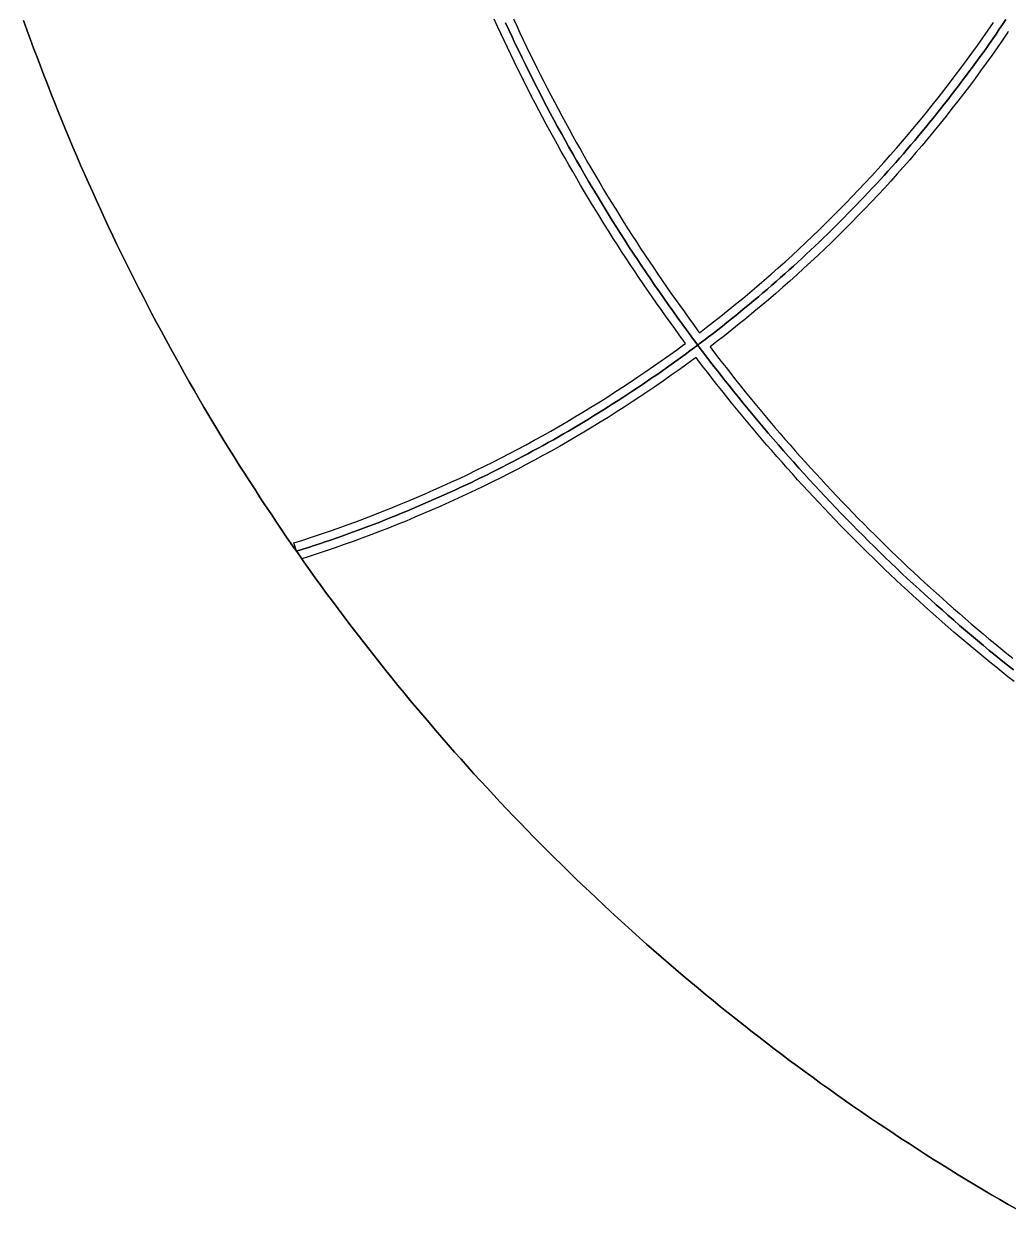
# Model space of a CAD drawing. Header units: millimetres. Extents: x -200 to 200, y -200 to 200.
# Drawn here: x -188.5 to -100, y -173.6 to -67 of the extents above; entities that cross this region are included whole.
import ezdxf

# ---------------------------------------------------------------- set-up
doc = ezdxf.new("R2010")
doc.units = ezdxf.units.MM
for name, color, linetype in [('LINES', 6, 'Continuous'), ('OUTLINE', 7, 'Continuous'), ('ZONE_V1', 1, 'Continuous'), ('ZONE_V2', 2, 'Continuous'), ('ZONE_V3', 3, 'Continuous')]:
    doc.layers.add(name, color=color, linetype=linetype)

msp = doc.modelspace()

# ---------------------------------------------------------------- linework, layer by layer
at = {"layer": 'LINES'}
for points in [[(-99.47, -126.18), (-100.02, -125.74), (-100.57, -125.3), (-101.11, -124.86), (-101.66, -124.42), (-102.2, -123.98), (-102.74, -123.53), (-103.28, -123.08), (-103.81, -122.63), (-104.35, -122.17), (-104.88, -121.72), (-105.41, -121.26), (-105.94, -120.8), (-106.46, -120.33), (-106.99, -119.87), (-107.51, -119.4), (-108.03, -118.93), (-108.55, -118.46), (-109.06, -117.98), (-109.58, -117.51), (-110.09, -117.03), (-110.6, -116.55), (-111.11, -116.06), (-111.61, -115.58), (-112.11, -115.09), (-112.62, -114.6), (-113.11, -114.11), (-113.61, -113.61), (-114.11, -113.11), (-114.6, -112.62), (-115.09, -112.11), (-115.58, -111.61), (-116.06, -111.11), (-116.55, -110.6), (-117.03, -110.09), (-117.51, -109.58), (-117.98, -109.06), (-118.46, -108.55), (-118.93, -108.03), (-119.4, -107.51), (-119.87, -106.99), (-120.33, -106.46), (-120.8, -105.94), (-121.26, -105.41), (-121.72, -104.88), (-122.17, -104.35), (-122.63, -103.81), (-123.08, -103.28), (-123.53, -102.74), (-123.98, -102.2), (-124.42, -101.66), (-124.86, -101.11), (-125.3, -100.57), (-125.74, -100.02), (-126.18, -99.47), (-126.61, -98.92), (-127.04, -98.36), (-127.47, -97.81), (-127.89, -97.25), (-128.06, -97.03), (-128.22, -97.15), (-128.9, -97.65), (-129.59, -98.15), (-130.29, -98.64), (-130.99, -99.13), (-131.69, -99.62), (-132.39, -100.09), (-133.1, -100.57), (-133.81, -101.04), (-134.52, -101.5), (-135.24, -101.96), (-135.96, -102.42), (-136.69, -102.86), (-137.41, -103.31), (-138.14, -103.75), (-138.88, -104.18), (-139.61, -104.61), (-140.35, -105.03), (-141.1, -105.45), (-141.84, -105.86), (-142.59, -106.27), (-143.34, -106.67), (-144.09, -107.07), (-144.85, -107.46), (-145.61, -107.85), (-146.37, -108.23), (-147.14, -108.6), (-147.9, -108.97), (-148.67, -109.34), (-149.45, -109.7), (-150.22, -110.05), (-151, -110.4), (-151.78, -110.74), (-152.56, -111.08), (-153.35, -111.41), (-154.13, -111.74), (-154.92, -112.06), (-155.71, -112.37), (-156.51, -112.68), (-157.3, -112.98), (-158.1, -113.28), (-158.9, -113.58), (-159.7, -113.86), (-160.51, -114.14), (-161.31, -114.42), (-162.12, -114.69), (-162.93, -114.95), (-163.51, -115.14), (-163.81, -114.7), (-163.98, -114.46), (-164.22, -113.7), (-163.42, -113.45), (-162.62, -113.19), (-161.82, -112.92), (-161.02, -112.65), (-160.23, -112.37), (-159.44, -112.09), (-158.65, -111.8), (-157.86, -111.51), (-157.08, -111.21), (-156.29, -110.9), (-155.51, -110.59), (-154.73, -110.27), (-153.96, -109.95), (-153.18, -109.63), (-152.41, -109.29), (-151.64, -108.95), (-150.87, -108.61), (-150.11, -108.26), (-149.34, -107.91), (-148.58, -107.55), (-147.83, -107.18), (-147.07, -106.81), (-146.32, -106.44), (-145.57, -106.05), (-144.82, -105.67), (-144.08, -105.28), (-143.34, -104.88), (-142.6, -104.48), (-141.87, -104.07), (-141.13, -103.66), (-140.4, -103.24), (-139.68, -102.82), (-138.95, -102.39), (-138.23, -101.96), (-137.51, -101.52), (-136.8, -101.08), (-136.09, -100.63), (-135.38, -100.17), (-134.68, -99.72), (-133.97, -99.25), (-133.28, -98.79), (-132.58, -98.31), (-131.89, -97.83), (-131.2, -97.35), (-130.52, -96.86), (-129.83, -96.37), (-129.16, -95.87), (-129.01, -95.77), (-129.16, -95.57), (-129.57, -95.01), (-129.98, -94.44), (-130.4, -93.87), (-130.8, -93.3), (-131.21, -92.73), (-131.61, -92.16), (-132.01, -91.58), (-132.41, -91), (-132.81, -90.43), (-133.2, -89.85), (-133.59, -89.26), (-133.98, -88.68), (-134.37, -88.09), (-134.75, -87.51), (-135.13, -86.92), (-135.51, -86.33), (-135.88, -85.74), (-136.26, -85.14), (-136.63, -84.55), (-136.99, -83.95), (-137.36, -83.35), (-137.72, -82.75), (-138.08, -82.15), (-138.44, -81.55), (-138.79, -80.94), (-139.14, -80.33), (-139.49, -79.73), (-139.84, -79.12), (-140.18, -78.51), (-140.53, -77.89), (-140.86, -77.28), (-141.2, -76.67), (-141.53, -76.05), (-141.86, -75.43), (-142.19, -74.81), (-142.52, -74.19), (-142.84, -73.57), (-143.16, -72.94), (-143.47, -72.32), (-143.79, -71.69), (-144.1, -71.06), (-144.41, -70.43), (-144.72, -69.8), (-145.02, -69.17), (-145.32, -68.54), (-145.62, -67.9), (-145.91, -67.27), (-146.2, -66.63)], [(-144.48, -66.6), (-144.18, -67.23), (-143.89, -67.86), (-143.59, -68.49), (-143.29, -69.12), (-142.99, -69.74), (-142.68, -70.36), (-142.38, -70.99), (-142.06, -71.61), (-141.75, -72.23), (-141.43, -72.84), (-141.11, -73.46), (-140.79, -74.07), (-140.47, -74.69), (-140.14, -75.3), (-139.81, -75.91), (-139.48, -76.52), (-139.14, -77.13), (-138.81, -77.73), (-138.46, -78.34), (-138.12, -78.94), (-137.78, -79.55), (-137.43, -80.15), (-137.08, -80.74), (-136.72, -81.34), (-136.37, -81.94), (-136.01, -82.53), (-135.65, -83.12), (-135.28, -83.72), (-134.92, -84.3), (-134.55, -84.89), (-134.18, -85.48), (-133.8, -86.06), (-133.42, -86.65), (-133.04, -87.23), (-132.66, -87.81), (-132.28, -88.39), (-131.89, -88.96), (-131.5, -89.54), (-131.11, -90.11), (-130.72, -90.68), (-130.32, -91.25), (-129.92, -91.82), (-129.52, -92.38), (-129.11, -92.95), (-128.71, -93.51), (-128.3, -94.07), (-127.89, -94.63), (-127.75, -94.82), (-127.14, -94.35), (-127.14, -94.35), (-126.48, -93.84), (-125.82, -93.32), (-125.16, -92.79), (-124.51, -92.26), (-123.86, -91.73), (-123.22, -91.19), (-122.58, -90.65), (-121.94, -90.1), (-121.3, -89.54), (-120.67, -88.99), (-120.05, -88.43), (-119.43, -87.86), (-118.81, -87.29), (-118.2, -86.71), (-117.59, -86.14), (-116.98, -85.55), (-116.38, -84.96), (-115.78, -84.37), (-115.19, -83.78), (-114.6, -83.18), (-114.02, -82.57), (-113.44, -81.96), (-112.86, -81.35), (-112.29, -80.74), (-111.72, -80.12), (-111.16, -79.49), (-110.6, -78.86), (-110.05, -78.23), (-109.5, -77.59), (-108.95, -76.95), (-108.41, -76.31), (-107.87, -75.66), (-107.34, -75.01), (-106.82, -74.35), (-106.29, -73.7), (-105.78, -73.03), (-105.26, -72.37), (-104.76, -71.7), (-104.25, -71.02), (-103.75, -70.35), (-103.26, -69.67), (-102.77, -68.98), (-102.29, -68.3), (-101.81, -67.6), (-101.33, -66.91)], [(-99.99, -67.74), (-100.03, -67.8), (-100.51, -68.5), (-100.99, -69.2), (-101.48, -69.9), (-101.98, -70.59), (-102.48, -71.28), (-102.98, -71.97), (-103.49, -72.65), (-104.01, -73.33), (-104.53, -74), (-105.05, -74.67), (-105.58, -75.34), (-106.11, -76), (-106.65, -76.66), (-107.2, -77.32), (-107.74, -77.97), (-108.3, -78.62), (-108.85, -79.27), (-109.41, -79.91), (-109.98, -80.54), (-110.55, -81.18), (-111.13, -81.81), (-111.7, -82.43), (-112.29, -83.05), (-112.88, -83.67), (-113.47, -84.28), (-114.07, -84.89), (-114.67, -85.49), (-115.27, -86.09), (-115.88, -86.69), (-116.49, -87.28), (-117.11, -87.86), (-117.73, -88.45), (-118.36, -89.02), (-118.99, -89.6), (-119.62, -90.17), (-120.26, -90.73), (-120.9, -91.29), (-121.55, -91.85), (-122.2, -92.4), (-122.85, -92.94), (-123.51, -93.49), (-124.17, -94.02), (-124.84, -94.55), (-125.51, -95.08), (-126.18, -95.61), (-126.8, -96.08), (-126.64, -96.3), (-126.21, -96.85), (-125.79, -97.4), (-125.36, -97.95), (-124.94, -98.49), (-124.51, -99.04), (-124.07, -99.58), (-123.64, -100.12), (-123.2, -100.66), (-122.76, -101.19), (-122.32, -101.73), (-121.87, -102.26), (-121.42, -102.79), (-120.97, -103.32), (-120.52, -103.85), (-120.07, -104.37), (-119.61, -104.9), (-119.15, -105.42), (-118.69, -105.94), (-118.23, -106.45), (-117.76, -106.97), (-117.29, -107.48), (-116.82, -107.99), (-116.35, -108.5), (-115.88, -109.01), (-115.4, -109.51), (-114.92, -110.01), (-114.44, -110.51), (-113.96, -111.01), (-113.47, -111.51), (-112.98, -112), (-112.49, -112.49), (-112, -112.98), (-111.51, -113.47), (-111.01, -113.96), (-110.51, -114.44), (-110.01, -114.92), (-109.51, -115.4), (-109.01, -115.88), (-108.5, -116.35), (-107.99, -116.82), (-107.48, -117.29), (-106.97, -117.76), (-106.45, -118.23), (-105.94, -118.69), (-105.42, -119.15), (-104.9, -119.61), (-104.37, -120.07), (-103.85, -120.52), (-103.32, -120.97), (-102.79, -121.42), (-102.26, -121.87), (-101.73, -122.32), (-101.19, -122.76), (-100.66, -123.2), (-100.12, -123.64), (-99.58, -124.07)]]:
    msp.add_lwpolyline(points, dxfattribs=at)
at = {"layer": 'OUTLINE'}
msp.add_lwpolyline([(-188.51, -66.75), (-188.21, -67.58), (-187.92, -68.4), (-187.62, -69.22), (-187.31, -70.03), (-187, -70.85), (-186.69, -71.66), (-186.38, -72.48), (-186.06, -73.29), (-185.74, -74.1), (-185.41, -74.91), (-185.09, -75.72), (-184.75, -76.53), (-184.42, -77.33), (-184.08, -78.14), (-183.74, -78.94), (-183.39, -79.74), (-183.04, -80.54), (-182.69, -81.34), (-182.33, -82.13), (-181.97, -82.93), (-181.61, -83.72), (-181.24, -84.51), (-180.87, -85.3), (-180.5, -86.09), (-180.12, -86.88), (-179.74, -87.66), (-179.35, -88.45), (-178.97, -89.23), (-178.57, -90.01), (-178.18, -90.79), (-177.78, -91.56), (-177.38, -92.34), (-176.98, -93.11), (-176.57, -93.88), (-176.16, -94.65), (-175.74, -95.42), (-175.32, -96.19), (-174.9, -96.95), (-174.48, -97.71), (-174.05, -98.47), (-173.62, -99.23), (-173.18, -99.99), (-172.75, -100.74), (-172.31, -101.5), (-171.86, -102.25), (-171.41, -103), (-170.96, -103.74), (-170.51, -104.49), (-170.05, -105.23), (-169.59, -105.97), (-169.13, -106.71), (-168.66, -107.45), (-168.19, -108.18), (-167.71, -108.91), (-167.24, -109.65), (-166.76, -110.37), (-166.27, -111.1), (-165.79, -111.83), (-165.3, -112.55), (-164.81, -113.27), (-164.31, -113.99), (-163.81, -114.7), (-163.31, -115.42), (-162.8, -116.13), (-162.3, -116.84), (-161.78, -117.54), (-161.27, -118.25), (-160.75, -118.95), (-160.23, -119.65), (-159.71, -120.35), (-159.18, -121.04), (-158.65, -121.74), (-158.12, -122.43), (-157.58, -123.12), (-157.04, -123.8), (-156.5, -124.49), (-155.96, -125.17), (-155.41, -125.85), (-154.86, -126.53), (-154.31, -127.2), (-153.75, -127.87), (-153.19, -128.54), (-152.63, -129.21), (-152.06, -129.87), (-151.49, -130.54), (-150.92, -131.2), (-150.35, -131.85), (-149.77, -132.51), (-149.19, -133.16), (-148.61, -133.81), (-148.03, -134.46), (-147.44, -135.1), (-146.85, -135.74), (-146.25, -136.38), (-145.66, -137.02), (-145.06, -137.65), (-144.46, -138.29), (-143.85, -138.92), (-143.24, -139.54), (-142.63, -140.17), (-142.02, -140.79), (-141.4, -141.4), (-140.79, -142.02), (-140.17, -142.63), (-139.54, -143.24), (-138.92, -143.85), (-138.29, -144.46), (-137.65, -145.06), (-137.02, -145.66), (-136.38, -146.25), (-135.74, -146.85), (-135.1, -147.44), (-134.46, -148.03), (-133.81, -148.61), (-133.16, -149.19), (-132.51, -149.77), (-131.85, -150.35), (-131.2, -150.92), (-130.54, -151.49), (-129.87, -152.06), (-129.21, -152.63), (-128.54, -153.19), (-127.87, -153.75), (-127.2, -154.31), (-126.53, -154.86), (-125.85, -155.41), (-125.17, -155.96), (-124.49, -156.5), (-123.8, -157.04), (-123.12, -157.58), (-122.43, -158.12), (-121.74, -158.65), (-121.04, -159.18), (-120.35, -159.71), (-119.65, -160.23), (-118.95, -160.75), (-118.25, -161.27), (-117.54, -161.78), (-116.84, -162.3), (-116.13, -162.8), (-115.42, -163.31), (-114.7, -163.81), (-113.99, -164.31), (-113.27, -164.81), (-112.55, -165.3), (-111.83, -165.79), (-111.1, -166.27), (-110.37, -166.76), (-109.65, -167.24), (-108.91, -167.71), (-108.18, -168.19), (-107.45, -168.66), (-106.71, -169.13), (-105.97, -169.59), (-105.23, -170.05), (-104.49, -170.51), (-103.74, -170.96), (-103, -171.41), (-102.25, -171.86), (-101.5, -172.31), (-100.74, -172.75), (-99.99, -173.18), (-99.23, -173.62)], dxfattribs=at)
at = {"layer": 'ZONE_V1'}
msp.add_lwpolyline([(-145.19, -66.94), (-144.9, -67.57), (-144.6, -68.2), (-144.31, -68.83), (-144, -69.46), (-143.7, -70.09), (-143.39, -70.71), (-143.08, -71.34), (-142.77, -71.96), (-142.45, -72.58), (-142.14, -73.2), (-141.82, -73.82), (-141.49, -74.44), (-141.17, -75.06), (-140.84, -75.67), (-140.51, -76.29), (-140.17, -76.9), (-139.83, -77.51), (-139.49, -78.12), (-139.15, -78.73), (-138.81, -79.34), (-138.46, -79.94), (-138.11, -80.54), (-137.76, -81.15), (-137.4, -81.75), (-137.04, -82.34), (-136.68, -82.94), (-136.32, -83.54), (-135.95, -84.13), (-135.59, -84.72), (-135.21, -85.31), (-134.84, -85.9), (-134.47, -86.49), (-134.09, -87.08), (-133.71, -87.66), (-133.32, -88.24), (-132.94, -88.82), (-132.55, -89.4), (-132.16, -89.98), (-131.76, -90.56), (-131.36, -91.13), (-130.97, -91.7), (-130.56, -92.27), (-130.16, -92.84), (-129.75, -93.41), (-129.35, -93.98), (-128.93, -94.54), (-128.52, -95.1), (-128.1, -95.66), (-127.9, -95.93), (-128.19, -96.14), (-128.61, -96.45), (-129.03, -96.76), (-129.45, -97.07), (-129.87, -97.38), (-130.3, -97.68), (-130.73, -97.98), (-131.16, -98.29), (-131.58, -98.59), (-132.02, -98.88), (-132.45, -99.18), (-132.88, -99.47), (-133.32, -99.76), (-133.75, -100.05), (-134.19, -100.34), (-134.63, -100.63), (-135.07, -100.91), (-135.51, -101.19), (-135.95, -101.47), (-136.39, -101.75), (-136.84, -102.03), (-137.28, -102.3), (-137.73, -102.58), (-138.18, -102.85), (-138.63, -103.12), (-139.08, -103.38), (-139.53, -103.65), (-139.98, -103.91), (-140.44, -104.17), (-140.89, -104.43), (-141.35, -104.69), (-141.81, -104.94), (-142.26, -105.19), (-142.72, -105.44), (-143.18, -105.69), (-143.65, -105.94), (-144.11, -106.19), (-144.57, -106.43), (-145.04, -106.67), (-145.5, -106.91), (-145.97, -107.14), (-146.44, -107.38), (-146.91, -107.61), (-147.38, -107.84), (-147.85, -108.07), (-148.32, -108.3), (-148.79, -108.52), (-149.27, -108.74), (-149.74, -108.96), (-150.22, -109.18), (-150.7, -109.4), (-151.17, -109.61), (-151.65, -109.82), (-152.13, -110.03), (-152.61, -110.24), (-153.09, -110.45), (-153.58, -110.65), (-154.06, -110.85), (-154.54, -111.05), (-155.03, -111.25), (-155.51, -111.44), (-156, -111.64), (-156.49, -111.83), (-156.98, -112.02), (-157.47, -112.2), (-157.96, -112.39), (-158.45, -112.57), (-158.94, -112.75), (-159.43, -112.93), (-159.92, -113.1), (-160.42, -113.28), (-160.91, -113.45), (-161.41, -113.62), (-161.9, -113.78), (-162.4, -113.95), (-162.9, -114.11), (-163.4, -114.27), (-163.9, -114.43), (-163.98, -114.46), (-164.31, -113.99), (-164.81, -113.27), (-165.3, -112.55), (-165.79, -111.83), (-166.27, -111.1), (-166.76, -110.37), (-167.24, -109.65), (-167.71, -108.91), (-168.19, -108.18), (-168.66, -107.45), (-169.13, -106.71), (-169.59, -105.97), (-170.05, -105.23), (-170.51, -104.49), (-170.96, -103.74), (-171.41, -103), (-171.86, -102.25), (-172.31, -101.5), (-172.75, -100.74), (-173.18, -99.99), (-173.62, -99.23), (-174.05, -98.47), (-174.48, -97.71), (-174.9, -96.95), (-175.32, -96.19), (-175.74, -95.42), (-176.16, -94.65), (-176.57, -93.88), (-176.98, -93.11), (-177.38, -92.34), (-177.78, -91.56), (-178.18, -90.79), (-178.57, -90.01), (-178.97, -89.23), (-179.35, -88.45), (-179.74, -87.66), (-180.12, -86.88), (-180.5, -86.09), (-180.87, -85.3), (-181.24, -84.51), (-181.61, -83.72), (-181.97, -82.93), (-182.33, -82.13), (-182.69, -81.34), (-183.04, -80.54), (-183.39, -79.74), (-183.74, -78.94), (-184.08, -78.14), (-184.42, -77.33), (-184.75, -76.53), (-185.09, -75.72), (-185.41, -74.91), (-185.74, -74.1), (-186.06, -73.29), (-186.38, -72.48), (-186.69, -71.66), (-187, -70.85), (-187.31, -70.03), (-187.62, -69.22), (-187.92, -68.4), (-188.21, -67.58), (-188.51, -66.75)], dxfattribs=at)
at = {"layer": 'ZONE_V2'}
for points in [[(-100.21, -66.66), (-100.5, -67.09), (-100.8, -67.53), (-101.09, -67.96), (-101.39, -68.39), (-101.69, -68.82), (-101.99, -69.25), (-102.29, -69.68), (-102.6, -70.1), (-102.91, -70.53), (-103.21, -70.95), (-103.53, -71.37), (-103.84, -71.79), (-104.15, -72.21), (-104.47, -72.63), (-104.79, -73.04), (-105.11, -73.46), (-105.43, -73.87), (-105.75, -74.28), (-106.07, -74.69), (-106.4, -75.1), (-106.73, -75.51), (-107.06, -75.92), (-107.39, -76.32), (-107.73, -76.72), (-108.06, -77.12), (-108.4, -77.53), (-108.74, -77.92), (-109.08, -78.32), (-109.42, -78.72), (-109.77, -79.11), (-110.11, -79.5), (-110.46, -79.9), (-110.81, -80.29), (-111.16, -80.67), (-111.51, -81.06), (-111.87, -81.45), (-112.22, -81.83), (-112.58, -82.21), (-112.94, -82.59), (-113.3, -82.97), (-113.67, -83.35), (-114.03, -83.72), (-114.4, -84.1), (-114.76, -84.47), (-115.13, -84.84), (-115.5, -85.21), (-115.88, -85.58), (-116.25, -85.95), (-116.63, -86.31), (-117, -86.67), (-117.38, -87.03), (-117.76, -87.39), (-118.15, -87.75), (-118.53, -88.11), (-118.92, -88.46), (-119.3, -88.82), (-119.69, -89.17), (-120.08, -89.52), (-120.47, -89.86), (-120.86, -90.21), (-121.26, -90.55), (-121.65, -90.9), (-122.05, -91.24), (-122.45, -91.58), (-122.85, -91.91), (-123.25, -92.25), (-123.66, -92.58), (-124.06, -92.92), (-124.47, -93.25), (-124.87, -93.57), (-125.28, -93.9), (-125.69, -94.23), (-126.11, -94.55), (-126.52, -94.87), (-126.93, -95.19), (-127.35, -95.51), (-127.77, -95.82), (-127.9, -95.93), (-128.1, -95.66), (-128.52, -95.1), (-128.93, -94.54), (-129.35, -93.98), (-129.75, -93.41), (-130.16, -92.84), (-130.56, -92.27), (-130.97, -91.7), (-131.36, -91.13), (-131.76, -90.56), (-132.16, -89.98), (-132.55, -89.4), (-132.94, -88.82), (-133.32, -88.24), (-133.71, -87.66), (-134.09, -87.08), (-134.47, -86.49), (-134.84, -85.9), (-135.21, -85.31), (-135.59, -84.72), (-135.95, -84.13), (-136.32, -83.54), (-136.68, -82.94), (-137.04, -82.34), (-137.4, -81.75), (-137.76, -81.15), (-138.11, -80.54), (-138.46, -79.94), (-138.81, -79.34), (-139.15, -78.73), (-139.49, -78.12), (-139.83, -77.51), (-140.17, -76.9), (-140.51, -76.29), (-140.84, -75.67), (-141.17, -75.06), (-141.49, -74.44), (-141.82, -73.82), (-142.14, -73.2), (-142.45, -72.58), (-142.77, -71.96), (-143.08, -71.34), (-143.39, -70.71), (-143.7, -70.09), (-144, -69.46), (-144.31, -68.83), (-144.6, -68.2), (-144.9, -67.57), (-145.19, -66.94)], [(-99.23, -173.62), (-99.99, -173.18), (-100.74, -172.75), (-101.5, -172.31), (-102.25, -171.86), (-103, -171.41), (-103.74, -170.96), (-104.49, -170.51), (-105.23, -170.05), (-105.97, -169.59), (-106.71, -169.13), (-107.45, -168.66), (-108.18, -168.19), (-108.91, -167.71), (-109.65, -167.24), (-110.37, -166.76), (-111.1, -166.27), (-111.83, -165.79), (-112.55, -165.3), (-113.27, -164.81), (-113.99, -164.31), (-114.7, -163.81), (-115.42, -163.31), (-116.13, -162.8), (-116.84, -162.3), (-117.54, -161.78), (-118.25, -161.27), (-118.95, -160.75), (-119.65, -160.23), (-120.35, -159.71), (-121.04, -159.18), (-121.74, -158.65), (-122.43, -158.12), (-123.12, -157.58), (-123.8, -157.04), (-124.49, -156.5), (-125.17, -155.96), (-125.85, -155.41), (-126.53, -154.86), (-127.2, -154.31), (-127.87, -153.75), (-128.54, -153.19), (-129.21, -152.63), (-129.87, -152.06), (-130.54, -151.49), (-131.2, -150.92), (-131.85, -150.35), (-132.51, -149.77), (-133.16, -149.19), (-133.81, -148.61), (-134.46, -148.03), (-135.1, -147.44), (-135.74, -146.85), (-136.38, -146.25), (-137.02, -145.66), (-137.65, -145.06), (-138.29, -144.46), (-138.92, -143.85), (-139.54, -143.24), (-140.17, -142.63), (-140.79, -142.02), (-141.4, -141.4), (-142.02, -140.79), (-142.63, -140.17), (-143.24, -139.54), (-143.85, -138.92), (-144.46, -138.29), (-145.06, -137.65), (-145.66, -137.02), (-146.25, -136.38), (-146.85, -135.74), (-147.44, -135.1), (-148.03, -134.46), (-148.61, -133.81), (-149.19, -133.16), (-149.77, -132.51), (-150.35, -131.85), (-150.92, -131.2), (-151.49, -130.54), (-152.06, -129.87), (-152.63, -129.21), (-153.19, -128.54), (-153.75, -127.87), (-154.31, -127.2), (-154.86, -126.53), (-155.41, -125.85), (-155.96, -125.17), (-156.5, -124.49), (-157.04, -123.8), (-157.58, -123.12), (-158.12, -122.43), (-158.65, -121.74), (-159.18, -121.04), (-159.71, -120.35), (-160.23, -119.65), (-160.75, -118.95), (-161.27, -118.25), (-161.78, -117.54), (-162.3, -116.84), (-162.8, -116.13), (-163.31, -115.42), (-163.81, -114.7), (-164.31, -113.99), (-163.98, -114.46), (-163.9, -114.43), (-163.4, -114.27), (-162.9, -114.11), (-162.4, -113.95), (-161.9, -113.78), (-161.41, -113.62), (-160.91, -113.45), (-160.42, -113.28), (-159.92, -113.1), (-159.43, -112.93), (-158.94, -112.75), (-158.45, -112.57), (-157.96, -112.39), (-157.47, -112.2), (-156.98, -112.02), (-156.49, -111.83), (-156, -111.64), (-155.51, -111.44), (-155.03, -111.25), (-154.54, -111.05), (-154.06, -110.85), (-153.58, -110.65), (-153.09, -110.45), (-152.61, -110.24), (-152.13, -110.03), (-151.65, -109.82), (-151.17, -109.61), (-150.7, -109.4), (-150.22, -109.18), (-149.74, -108.96), (-149.27, -108.74), (-148.79, -108.52), (-148.32, -108.3), (-147.85, -108.07), (-147.38, -107.84), (-146.91, -107.61), (-146.44, -107.38), (-145.97, -107.14), (-145.5, -106.91), (-145.04, -106.67), (-144.57, -106.43), (-144.11, -106.19), (-143.65, -105.94), (-143.18, -105.69), (-142.72, -105.44), (-142.26, -105.19), (-141.81, -104.94), (-141.35, -104.69), (-140.89, -104.43), (-140.44, -104.17), (-139.98, -103.91), (-139.53, -103.65), (-139.08, -103.38), (-138.63, -103.12), (-138.18, -102.85), (-137.73, -102.58), (-137.28, -102.3), (-136.84, -102.03), (-136.39, -101.75), (-135.95, -101.47), (-135.51, -101.19), (-135.07, -100.91), (-134.63, -100.63), (-134.19, -100.34), (-133.75, -100.05), (-133.32, -99.76), (-132.88, -99.47), (-132.45, -99.18), (-132.02, -98.88), (-131.58, -98.59), (-131.16, -98.29), (-130.73, -97.98), (-130.3, -97.68), (-129.87, -97.38), (-129.45, -97.07), (-129.03, -96.76), (-128.61, -96.45), (-128.19, -96.14), (-127.9, -95.93), (-127.69, -96.22), (-127.26, -96.77), (-126.84, -97.33), (-126.42, -97.88), (-125.99, -98.43), (-125.56, -98.98), (-125.12, -99.53), (-124.69, -100.07), (-124.25, -100.62), (-123.81, -101.16), (-123.37, -101.7), (-122.92, -102.23), (-122.48, -102.77), (-122.03, -103.3), (-121.57, -103.83), (-121.12, -104.36), (-120.66, -104.89), (-120.2, -105.42), (-119.74, -105.94), (-119.28, -106.46), (-118.81, -106.98), (-118.35, -107.5), (-117.88, -108.01), (-117.4, -108.53), (-116.93, -109.04), (-116.45, -109.55), (-115.97, -110.05), (-115.49, -110.56), (-115.01, -111.06), (-114.52, -111.56), (-114.03, -112.06), (-113.54, -112.56), (-113.05, -113.05), (-112.56, -113.54), (-112.06, -114.03), (-111.56, -114.52), (-111.06, -115.01), (-110.56, -115.49), (-110.05, -115.97), (-109.55, -116.45), (-109.04, -116.93), (-108.53, -117.4), (-108.01, -117.88), (-107.5, -118.35), (-106.98, -118.81), (-106.46, -119.28), (-105.94, -119.74), (-105.42, -120.2), (-104.89, -120.66), (-104.36, -121.12), (-103.83, -121.57), (-103.3, -122.03), (-102.77, -122.48), (-102.23, -122.92), (-101.7, -123.37), (-101.16, -123.81), (-100.62, -124.25), (-100.07, -124.69), (-99.53, -125.12)]]:
    msp.add_lwpolyline(points, dxfattribs=at)
at = {"layer": 'ZONE_V3'}
msp.add_lwpolyline([(-99.53, -125.12), (-100.07, -124.69), (-100.62, -124.25), (-101.16, -123.81), (-101.7, -123.37), (-102.23, -122.92), (-102.77, -122.48), (-103.3, -122.03), (-103.83, -121.57), (-104.36, -121.12), (-104.89, -120.66), (-105.42, -120.2), (-105.94, -119.74), (-106.46, -119.28), (-106.98, -118.81), (-107.5, -118.35), (-108.01, -117.88), (-108.53, -117.4), (-109.04, -116.93), (-109.55, -116.45), (-110.05, -115.97), (-110.56, -115.49), (-111.06, -115.01), (-111.56, -114.52), (-112.06, -114.03), (-112.56, -113.54), (-113.05, -113.05), (-113.54, -112.56), (-114.03, -112.06), (-114.52, -111.56), (-115.01, -111.06), (-115.49, -110.56), (-115.97, -110.05), (-116.45, -109.55), (-116.93, -109.04), (-117.4, -108.53), (-117.88, -108.01), (-118.35, -107.5), (-118.81, -106.98), (-119.28, -106.46), (-119.74, -105.94), (-120.2, -105.42), (-120.66, -104.89), (-121.12, -104.36), (-121.57, -103.83), (-122.03, -103.3), (-122.48, -102.77), (-122.92, -102.23), (-123.37, -101.7), (-123.81, -101.16), (-124.25, -100.62), (-124.69, -100.07), (-125.12, -99.53), (-125.56, -98.98), (-125.99, -98.43), (-126.42, -97.88), (-126.84, -97.33), (-127.26, -96.77), (-127.69, -96.22), (-127.9, -95.93), (-127.77, -95.82), (-127.35, -95.51), (-126.93, -95.19), (-126.52, -94.87), (-126.11, -94.55), (-125.69, -94.23), (-125.28, -93.9), (-124.87, -93.57), (-124.47, -93.25), (-124.06, -92.92), (-123.66, -92.58), (-123.25, -92.25), (-122.85, -91.91), (-122.45, -91.58), (-122.05, -91.24), (-121.65, -90.9), (-121.26, -90.55), (-120.86, -90.21), (-120.47, -89.86), (-120.08, -89.52), (-119.69, -89.17), (-119.3, -88.82), (-118.92, -88.46), (-118.53, -88.11), (-118.15, -87.75), (-117.76, -87.39), (-117.38, -87.03), (-117, -86.67), (-116.63, -86.31), (-116.25, -85.95), (-115.88, -85.58), (-115.5, -85.21), (-115.13, -84.84), (-114.76, -84.47), (-114.4, -84.1), (-114.03, -83.72), (-113.67, -83.35), (-113.3, -82.97), (-112.94, -82.59), (-112.58, -82.21), (-112.22, -81.83), (-111.87, -81.45), (-111.51, -81.06), (-111.16, -80.67), (-110.81, -80.29), (-110.46, -79.9), (-110.11, -79.5), (-109.77, -79.11), (-109.42, -78.72), (-109.08, -78.32), (-108.74, -77.92), (-108.4, -77.53), (-108.06, -77.12), (-107.73, -76.72), (-107.39, -76.32), (-107.06, -75.92), (-106.73, -75.51), (-106.4, -75.1), (-106.07, -74.69), (-105.75, -74.28), (-105.43, -73.87), (-105.11, -73.46), (-104.79, -73.04), (-104.47, -72.63), (-104.15, -72.21), (-103.84, -71.79), (-103.53, -71.37), (-103.21, -70.95), (-102.91, -70.53), (-102.6, -70.1), (-102.29, -69.68), (-101.99, -69.25), (-101.69, -68.82), (-101.39, -68.39), (-101.09, -67.96), (-100.8, -67.53), (-100.5, -67.09), (-100.21, -66.66)], dxfattribs=at)

doc.saveas('drawing.dxf')
